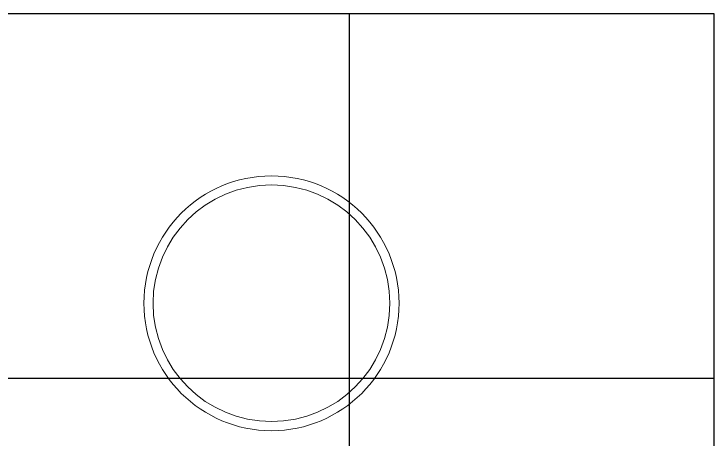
# Model space of a CAD drawing. Extents: x -178977 to 231842, y -29287 to 19916.
# Drawn here: x 19508 to 20276, y -9297 to -8830 of the extents above; entities that cross this region are included whole.
import ezdxf

# ---------------------------------------------------------------- set-up
doc = ezdxf.new("R2010")
doc.units = 0
doc.header["$LTSCALE"] = 0.25
doc.linetypes.add('DASHDOT', pattern=[25.4, 12.7, -6.35, 0, -6.35])
doc.layers.add('01-First Floor-FUR$0$FALSE CEILING', color=251, linetype='Continuous')
for name, color, linetype, lineweight in [('01-First Floor-FUR$0$LOADING', 253, 'Continuous', 5), ('01-First Floor-FUR$0$Walls', 251, 'Continuous', 5), ('E-LITE-CLNG-CNDT', 6, 'DASHDOT', 35)]:
    doc.layers.add(name, color=color, linetype=linetype, lineweight=lineweight)

# ---------------------------------------------------------------- blocks, each defined once
blk = doc.blocks.new('01-First Floor-FUR$0$WM00001-P')
at = {"layer": '01-First Floor-FUR$0$LOADING'}
for radius in [0.14, 0.13]:
    blk.add_circle((0, 0), radius, dxfattribs=at)
blk = doc.blocks.new('01-First Floor-FUR')
at = {"layer": '01-First Floor-FUR$0$FALSE CEILING', "linetype": 'Continuous'}
for p, q in [((19876, -12830), (19876, -8830)), ((16276, -9230), (20276, -9230))]:
    blk.add_line(p, q, dxfattribs=at)
at = {"layer": '01-First Floor-FUR$0$FALSE CEILING'}
blk.add_lwpolyline([(16276, -12830), (20276, -12830), (20276, -8830), (16276, -8830)], close=True, dxfattribs=at)
at = {"layer": '01-First Floor-FUR$0$Walls'}
for q in [(16276, -8830), (20276, -12760)]:
    blk.add_line((20276, -8830), q, dxfattribs=at)
at = {"layer": '01-First Floor-FUR$0$LOADING', "extrusion": (-2.2537e-18, -2.24019e-05, -1), "xscale": 1000, "yscale": 1000, "zscale": 1000, "rotation": 270}
blk.add_blockref('01-First Floor-FUR$0$WM00001-P', (-19790.27, -9147.88, 0.33), dxfattribs=at)

msp = doc.modelspace()

# ---------------------------------------------------------------- block references
at = {"layer": 'E-LITE-CLNG-CNDT'}
msp.add_blockref('01-First Floor-FUR', (0, 0), dxfattribs=at)

doc.saveas('drawing.dxf')
